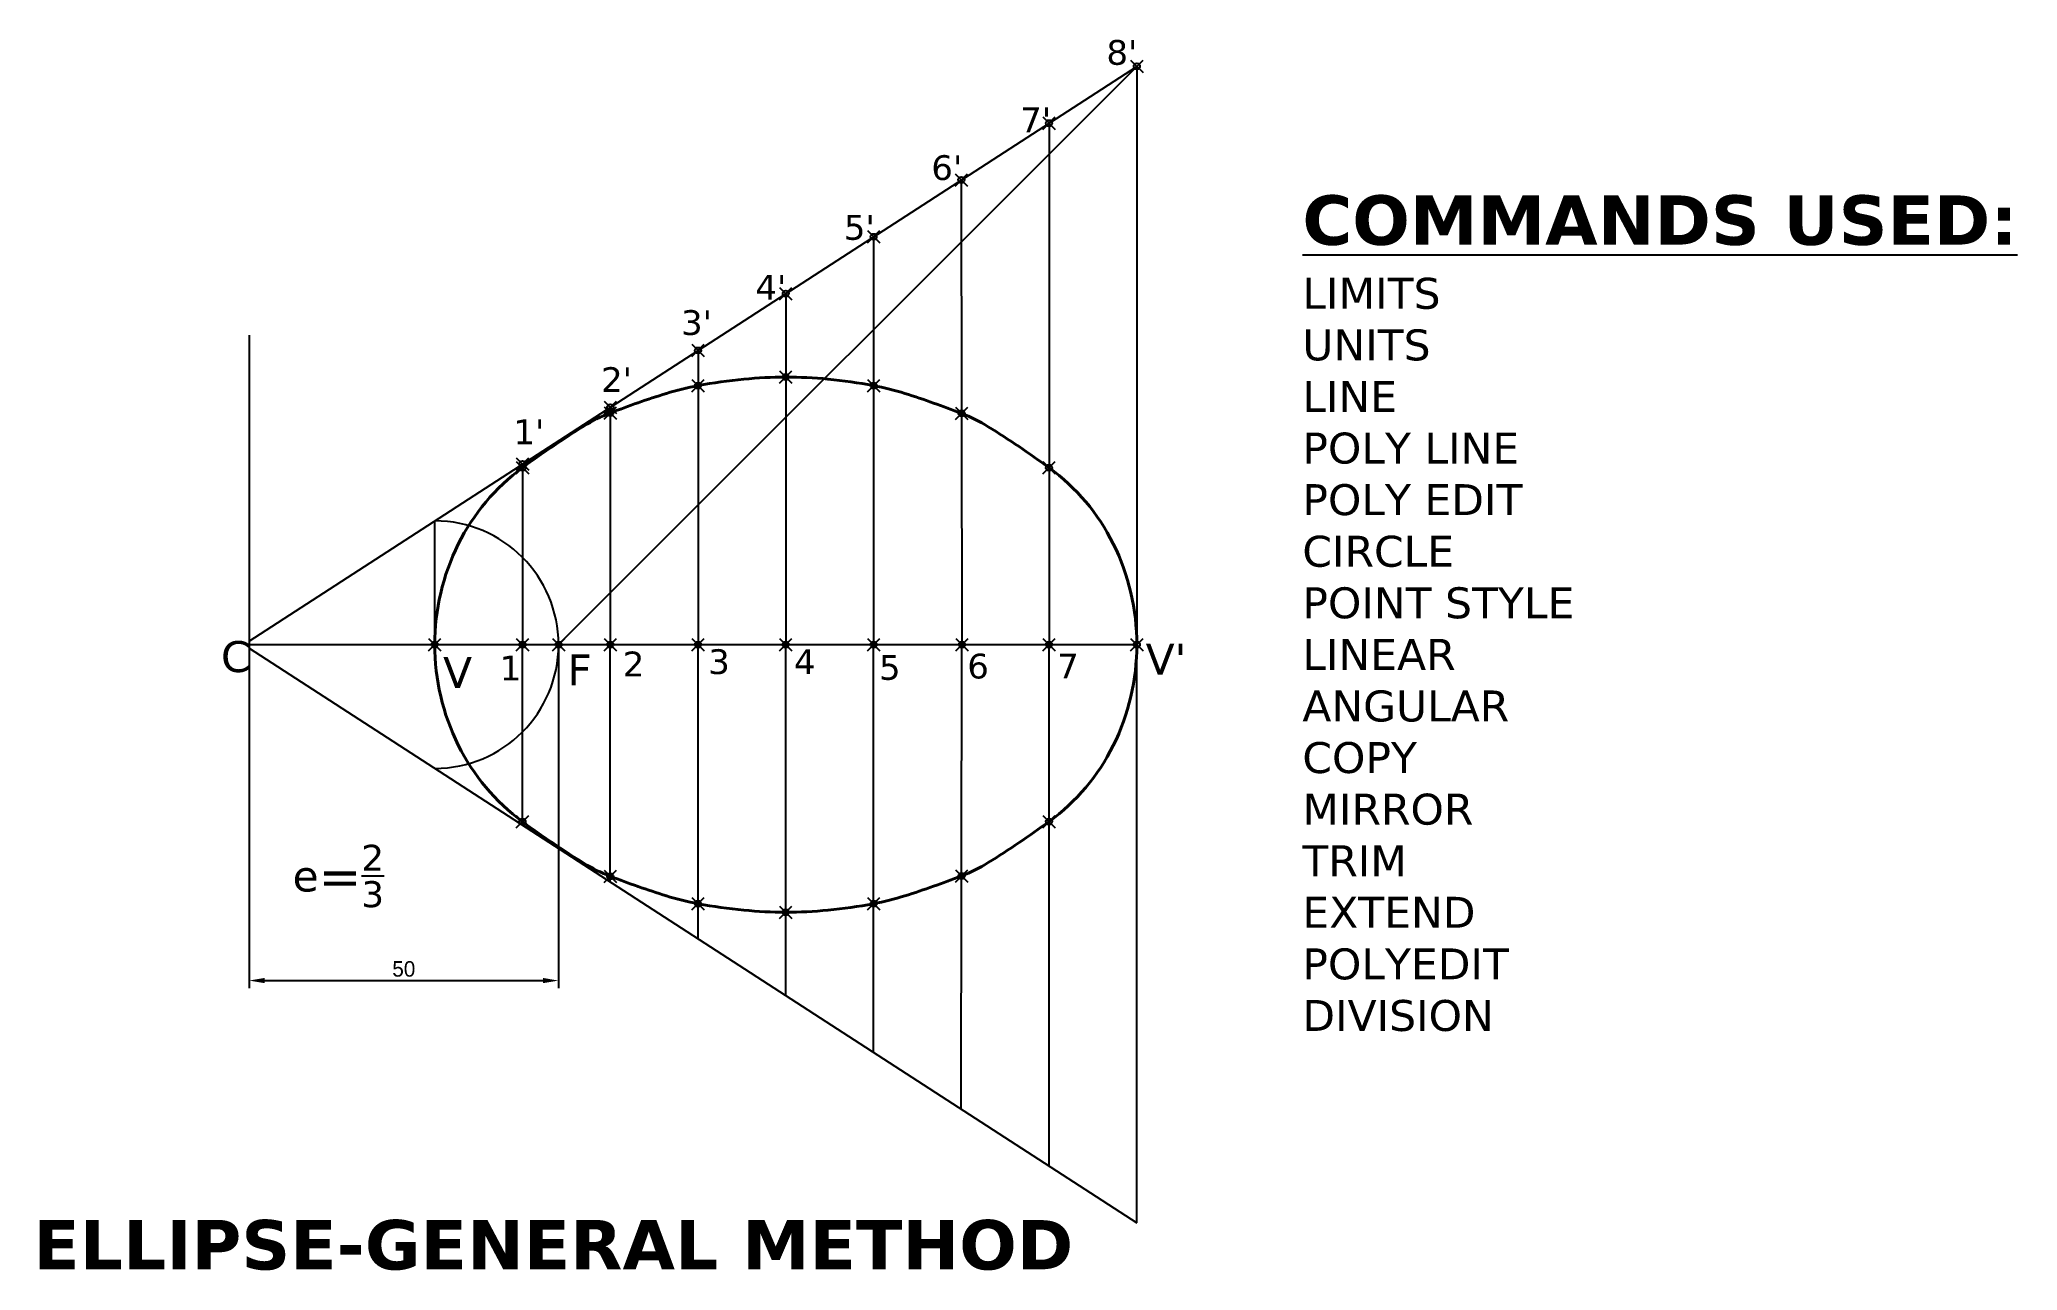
# Model space of a CAD drawing. Header units: millimetres. Extents: x 868 to 1188, y 961 to 1160.
import ezdxf

# ---------------------------------------------------------------- set-up
doc = ezdxf.new("R2010")
doc.units = ezdxf.units.MM
doc.header["$PDMODE"] = 35
doc.header["$PDSIZE"] = -3
doc.dimstyles.new('ISO-25', dxfattribs={"dimtxt": 2.5, "dimasz": 2.5, "dimexe": 1.25, "dimexo": 0.625, "dimtad": 1, "dimtxsty": 'Standard', "dimcen": 2.5, "dimadec": 0, "dimazin": 0, "dimtfac": 1, "dimtmove": 0, "dimatfit": 3, "dimfxl": 1, "dimarcsym": 0})

# ---------------------------------------------------------------- blocks, each defined once
blk = doc.blocks.new('*D1')
at = {"color": 0, "lineweight": -2}
for p, q in [((902.13, 1061.75), (902.13, 1006.27)), ((952.13, 1061.18), (952.13, 1006.27)), ((904.63, 1007.52), (949.63, 1007.52))]:
    blk.add_line(p, q, dxfattribs=at)
at = {"color": 0}
for points in [[(904.63, 1007.94), (904.63, 1007.1), (902.13, 1007.52)], [(949.63, 1007.94), (949.63, 1007.1), (952.13, 1007.52)]]:
    blk.add_solid(points, dxfattribs=at)
at = {"layer": 'Defpoints', "color": 0}
for p in [(902.13, 1062.38), (952.13, 1061.8), (952.13, 1007.52)]:
    blk.add_point(p, dxfattribs=at)
at = {"color": 0, "insert": (927.13, 1009.39), "char_height": 2.5, "attachment_point": 5}
blk.add_mtext('50', dxfattribs=at)

msp = doc.modelspace()

# ---------------------------------------------------------------- linework, layer by layer
for p, q in [((902.129, 1062.378), (1045.572, 1155.243)), ((952.129, 1061.8), (1045.572, 1155.243)), ((1045.572, 1155.243), (1045.572, 1061.8)), ((1031.391, 1146.063), (1031.391, 1061.8)), ((1017.211, 1136.882), (1017.299, 1061.8)), ((1003.031, 1127.702), (1003.031, 1061.8)), ((988.85, 1118.522), (988.85, 1061.8)), ((902.129, 1111.8), (902.129, 1011.8)), ((974.67, 1109.341), (974.67, 1061.8)), ((960.489, 1100.161), (960.489, 1061.8)), ((946.309, 1090.981), (946.309, 1061.8)), ((932.129, 1061.8), (932.129, 1081.8)), ((902.129, 1061.8), (952.129, 1061.8)), ((902.129, 1061.222), (1045.572, 968.357)), ((932.129, 1061.8), (932.129, 1061.8)), ((932.129, 1061.8), (932.129, 1061.8)), ((932.129, 1061.8), (932.129, 1061.8)), ((932.129, 1061.8), (1045.572, 1061.8)), ((946.309, 1032.62), (946.309, 1061.8)), ((960.489, 1023.439), (960.489, 1061.8)), ((974.67, 1014.259), (974.67, 1061.8)), ((988.85, 1005.079), (988.85, 1061.8)), ((1003.031, 995.898), (1003.031, 1061.8)), ((1017.211, 986.718), (1017.299, 1061.8)), ((1031.391, 977.537), (1031.391, 1061.8)), ((1045.572, 968.357), (1045.572, 1061.8))]:
    msp.add_line(p, q)
at = {"lineweight": 40}
msp.add_lwpolyline([(932.129, 1061.8, -0.1156052), (935.935, 1078.042, -0.1196711), (946.309, 1090.394, -0.0190854), (956.194, 1097.097, -0.047586), (960.489, 1099.239, -0.0163455), (969.552, 1102.391, -0.02977), (974.67, 1103.658, -0.0216387), (982.081, 1104.7, -0.0238988), (988.85, 1105.03, -0.0243631), (995.664, 1104.705, -0.0223338), (1003.031, 1103.658, -0.0300852), (1008.106, 1102.384, -0.0162188), (1017.255, 1099.162, -0.0460708), (1021.559, 1097.013, -0.0186684), (1031.391, 1090.394, -0.120732), (1041.749, 1078.115, -0.1156052), (1045.572, 1061.8, -0.1156052), (1041.749, 1045.486, -0.120732), (1031.391, 1033.206, -0.0186684), (1021.559, 1026.588, -0.0460708), (1017.255, 1024.438, -0.0162188), (1008.106, 1021.217, -0.0300852), (1003.031, 1019.943, -0.0223338), (995.664, 1018.896, -0.0243631), (988.85, 1018.57, -0.0238988), (982.081, 1018.9, -0.0216387), (974.67, 1019.943, -0.02977), (969.552, 1021.209, -0.0163455), (960.489, 1024.362, -0.047586), (956.194, 1026.503, -0.0190854), (946.309, 1033.206, -0.1196711), (935.935, 1045.558, -0.1156052)], format="xyb", close=True, dxfattribs=at)
for start, end in [(0, 90), (270, 0)]:
    msp.add_arc((932.129, 1061.8), 20, start, end)
for p in [(1045.572, 1155.243), (1031.391, 1146.063), (1017.211, 1136.882), (1003.031, 1127.702), (988.85, 1118.522), (974.67, 1109.341), (988.85, 1105.03), (974.67, 1103.658), (1003.031, 1103.658), (960.489, 1100.161), (960.489, 1099.239), (1017.255, 1099.162), (946.309, 1090.981), (946.309, 1090.394), (1031.391, 1090.394), (932.129, 1061.8), (946.309, 1061.8), (952.129, 1061.8), (960.489, 1061.8), (974.67, 1061.8), (988.85, 1061.8), (988.85, 1061.8), (988.85, 1061.8), (1003.031, 1061.8), (1017.299, 1061.8), (1031.391, 1061.8), (1045.572, 1061.8), (946.309, 1033.206), (1031.391, 1033.206), (960.489, 1024.362), (1017.255, 1024.438), (974.67, 1019.943), (988.85, 1018.57), (1003.031, 1019.943)]:
    msp.add_point(p)

# ---------------------------------------------------------------- texts
at = {"attachment_point": 1}
for s, insert, char_height, width in [("{\\fVerdana|b0|i0|c0|p34;8'}", (1040.655, 1159.502), 4, 13.41879), ("{\\fVerdana|b0|i0|c0|p34;7'}", (1026.721, 1148.603), 4, 13.41879), ("{\\fVerdana|b0|i0|c0|p34;6'}", (1012.362, 1140.885), 4, 13.41879), ('{\\fVerdana|b1|i0|c0|p34;\\H1.6x;\\LCOMMANDS USED:\\fVerdana|b0|i0|c0|p34;\\H0.625x;\\l\\PLIMITS\\PUNITS\\PLINE\\PPOLY LINE\\PPOLY EDIT\\PCIRCLE\\PPOINT STYLE\\PLINEAR\\PANGULAR\\PCOPY\\PMIRROR\\PTRIM\\PEXTEND\\PPOLYEDIT\\PDIVISION}', (1072.313, 1134.409), 5, 143.15982), ("{\\fVerdana|b0|i0|c0|p34;5'}", (998.232, 1131.224), 4, 13.41879), ("{\\fVerdana|b0|i0|c0|p34;4'}", (983.934, 1121.553), 4, 13.41879), ("{\\fVerdana|b0|i0|c0|p34;3'}", (971.922, 1115.845), 4, 13.41879), ("{\\fVerdana|b0|i0|c0|p34;2'}", (959.014, 1106.63), 4, 13.41879), ("{\\fVerdana|b0|i0|c0|p34;1'}", (944.834, 1098.187), 4, 13.41879), ('{\\fVerdana|b0|i0|c0|p34;C}', (897.583, 1062.378), 5, 17.0176), ('{\\fVerdana|b0|i0|c0|p34;3}', (976.315, 1061.055), 4, 13.41879), ('{\\fVerdana|b0|i0|c0|p34;4}', (990.165, 1061.055), 4, 13.41879), ("{\\fVerdana|b0|i0|c0|p34;V'}", (1046.99, 1061.961), 5, 17.0176), ('{\\fVerdana|b0|i0|c0|p34;V}', (933.471, 1059.807), 5, 17.0176), ('{\\fVerdana|b0|i0|c0|p34;1}', (942.626, 1060.018), 4, 13.41879), ('{\\fVerdana|b0|i0|c0|p34;F}', (953.556, 1060.232), 5, 17.0176), ('{\\fVerdana|b0|i0|c0|p34;2}', (962.512, 1060.682), 4, 13.41879), ('{\\fVerdana|b0|i0|c0|p34;5}', (1003.907, 1060.122), 4, 13.41879), ('{\\fVerdana|b0|i0|c0|p34;6}', (1018.175, 1060.341), 4, 13.41879), ('{\\fVerdana|b0|i0|c0|p34;7}', (1032.706, 1060.341), 4, 13.41879), ('\\A1;{\\fVerdana|b0|i0|c0|p34;e\\H1.2x;=\\H0.7x;\\S2/3;}', (909.154, 1029.463), 5, 16.72247), ('{\\fVerdana|b1|i0|c0|p34;\\H1.6x;ELLIPSE-GENERAL METHOD}', (867.268, 968.837), 5, 292.64396)]:
    msp.add_mtext(s, dxfattribs=dict(at, insert=insert, char_height=char_height, width=width))

# ---------------------------------------------------------------- dimensions: what is measured, and where the dimension line sits
dim = msp.add_linear_dim(base=(952.129, 1007.52), p1=(902.129, 1062.378), p2=(952.129, 1061.8), dimstyle='ISO-25')
dim.commit()
dim.dimension.update_dxf_attribs({"geometry": '*D1', "text_midpoint": (927.129, 1009.395)})

doc.saveas('drawing.dxf')
